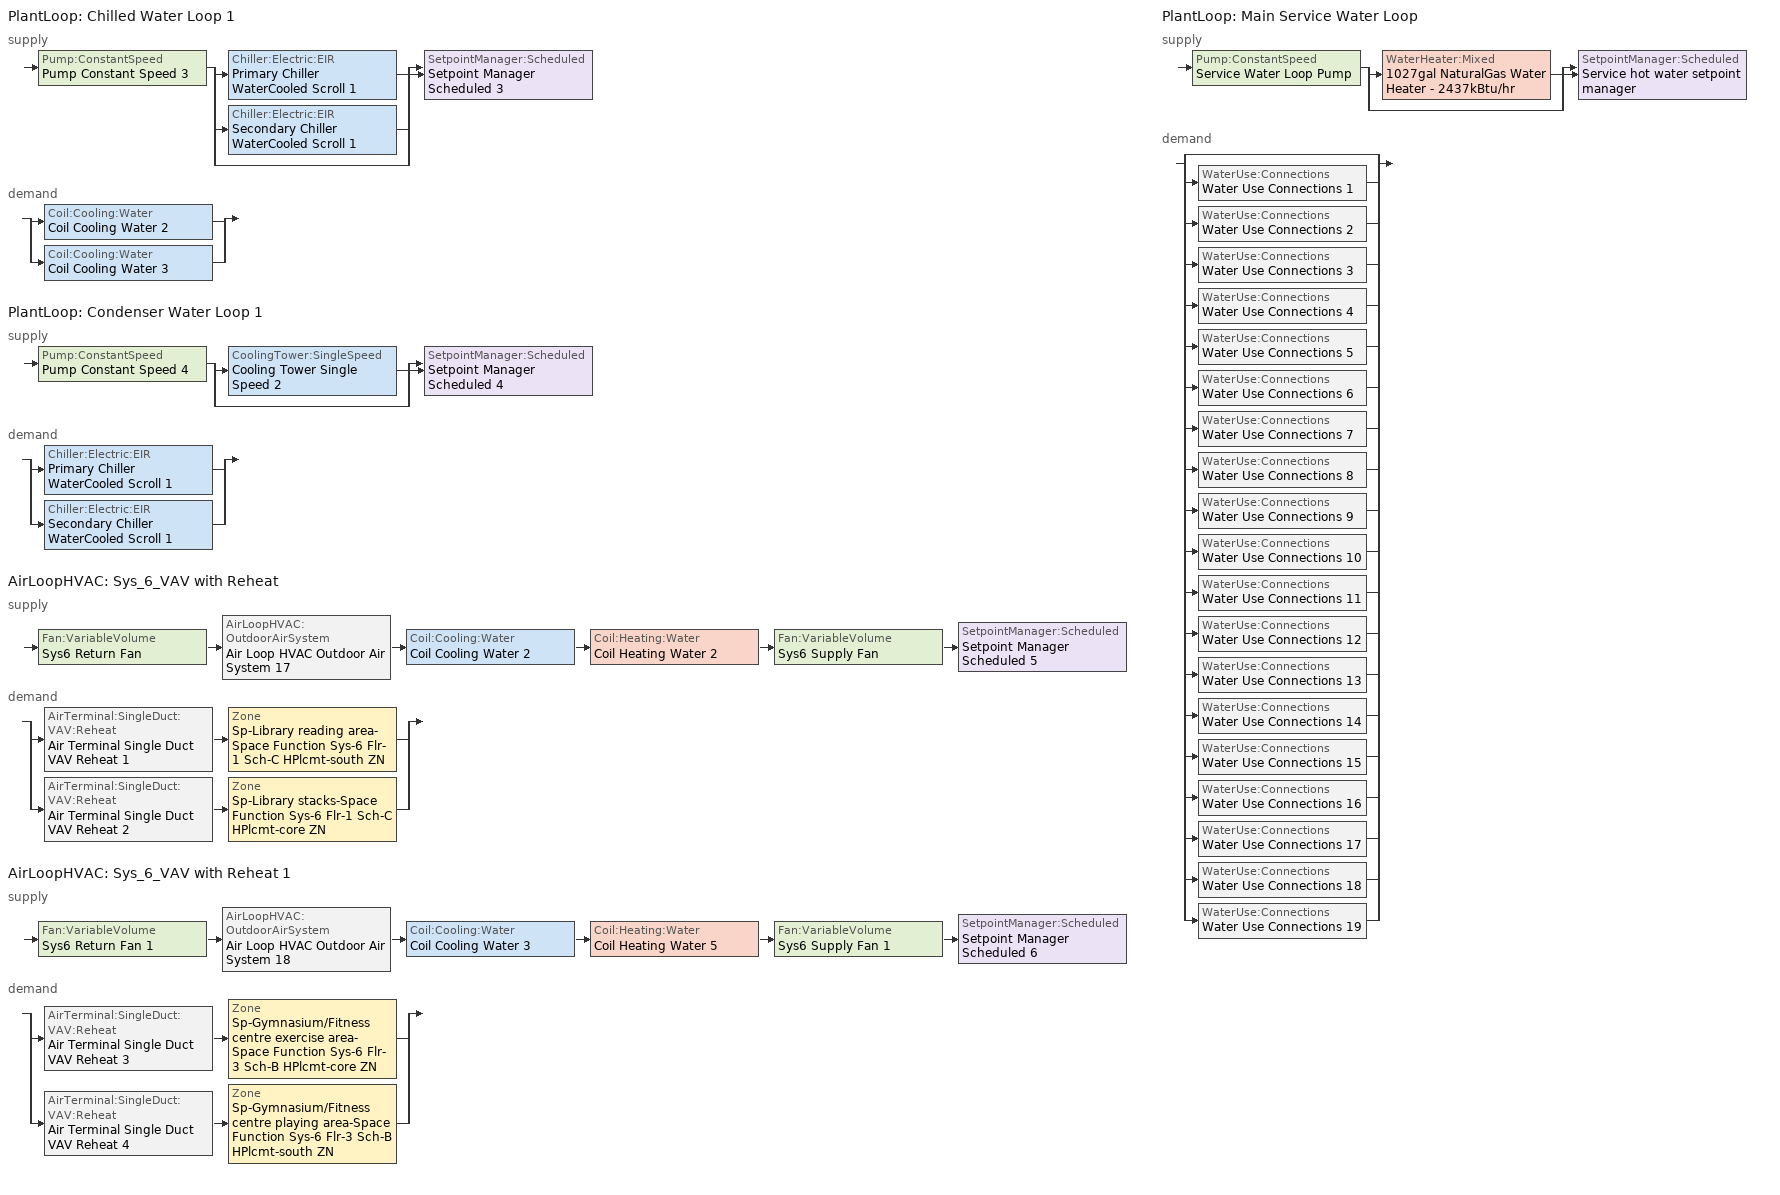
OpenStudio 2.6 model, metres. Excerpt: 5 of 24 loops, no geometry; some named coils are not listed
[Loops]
PlantLoop 'Chilled Water Loop 1'
 supply: Pump:ConstantSpeed 'Pump Constant Speed 3' > split
  | Chiller:Electric:EIR 'Primary Chiller WaterCooled Scroll 1'
  | Chiller:Electric:EIR 'Secondary Chiller WaterCooled Scroll 1'
  | bypass
  join > SetpointManager:Scheduled 'Setpoint Manager Scheduled 3'
 demand: split
  | Coil:Cooling:Water 'Coil Cooling Water 2'
  | Coil:Cooling:Water 'Coil Cooling Water 3'
PlantLoop 'Condenser Water Loop 1'
 supply: Pump:ConstantSpeed 'Pump Constant Speed 4' > split
  | CoolingTower:SingleSpeed 'Cooling Tower Single Speed 2'
  | bypass
  join > SetpointManager:Scheduled 'Setpoint Manager Scheduled 4'
 demand: split
  | Chiller:Electric:EIR 'Primary Chiller WaterCooled Scroll 1'
  | Chiller:Electric:EIR 'Secondary Chiller WaterCooled Scroll 1'
AirLoopHVAC 'Sys_6_VAV with Reheat'
 supply: Fan:VariableVolume 'Sys6 Return Fan' > AirLoopHVAC:OutdoorAirSystem 'Air Loop HVAC Outdoor Air System 17' > Coil:Cooling:Water 'Coil Cooling Water 2' > Coil:Heating:Water 'Coil Heating Water 2' > Fan:VariableVolume 'Sys6 Supply Fan' > SetpointManager:Scheduled 'Setpoint Manager Scheduled 5'
 demand: split
  | AirTerminal:SingleDuct:VAV:Reheat 'Air Terminal Single Duct VAV Reheat 1' > Zone 'Sp-Library reading area-Space Function Sys-6 Flr-1 Sch-C HPlcmt-south ZN'
  | AirTerminal:SingleDuct:VAV:Reheat 'Air Terminal Single Duct VAV Reheat 2' > Zone 'Sp-Library stacks-Space Function Sys-6 Flr-1 Sch-C HPlcmt-core ZN'
AirLoopHVAC 'Sys_6_VAV with Reheat 1'
 supply: Fan:VariableVolume 'Sys6 Return Fan 1' > AirLoopHVAC:OutdoorAirSystem 'Air Loop HVAC Outdoor Air System 18' > Coil:Cooling:Water 'Coil Cooling Water 3' > Coil:Heating:Water 'Coil Heating Water 5' > Fan:VariableVolume 'Sys6 Supply Fan 1' > SetpointManager:Scheduled 'Setpoint Manager Scheduled 6'
 demand: split
  | AirTerminal:SingleDuct:VAV:Reheat 'Air Terminal Single Duct VAV Reheat 3' > Zone 'Sp-Gymnasium/Fitness centre exercise area-Space Function Sys-6 Flr-3 Sch-B HPlcmt-core ZN'
  | AirTerminal:SingleDuct:VAV:Reheat 'Air Terminal Single Duct VAV Reheat 4' > Zone 'Sp-Gymnasium/Fitness centre playing area-Space Function Sys-6 Flr-3 Sch-B HPlcmt-south ZN'
PlantLoop 'Main Service Water Loop'
 supply: Pump:ConstantSpeed 'Service Water Loop Pump' > split
  | WaterHeater:Mixed '1027gal NaturalGas Water Heater - 2437kBtu/hr'
  | bypass
  join > SetpointManager:Scheduled 'Service hot water setpoint manager'
 demand: split
  | bypass
  | WaterUse:Connections 'Water Use Connections 1'
  | WaterUse:Connections 'Water Use Connections 2'
  | WaterUse:Connections 'Water Use Connections 3'
  | WaterUse:Connections 'Water Use Connections 4'
  | WaterUse:Connections 'Water Use Connections 5'
  | WaterUse:Connections 'Water Use Connections 6'
  | WaterUse:Connections 'Water Use Connections 7'
  | WaterUse:Connections 'Water Use Connections 8'
  | WaterUse:Connections 'Water Use Connections 9'
  | WaterUse:Connections 'Water Use Connections 10'
  | WaterUse:Connections 'Water Use Connections 11'
  | WaterUse:Connections 'Water Use Connections 12'
  | WaterUse:Connections 'Water Use Connections 13'
  | WaterUse:Connections 'Water Use Connections 14'
  | WaterUse:Connections 'Water Use Connections 15'
  | WaterUse:Connections 'Water Use Connections 16'
  | WaterUse:Connections 'Water Use Connections 17'
  | WaterUse:Connections 'Water Use Connections 18'
  | WaterUse:Connections 'Water Use Connections 19'
[Sizing:Zone] Zone Cooling Design Supply Air Temperature Input Method=SupplyAirTemperature; Zone Cooling Design Supply Air Temperature {C}=13; Zone Cooling Design Supply Air Temperature Difference {deltaC}=11.11; Zone Heating Design Supply Air Temperature Input Method=SupplyAirTemperature; Zone Heating Design Supply Air Temperature {C}=43; Zone Heating Design Supply Air Temperature Difference {deltaC}=11.11; Zone Cooling Design Supply Air Humidity Ratio {kg-H2O/kg-air}=0.0085; Zone Heating Design Supply Air Humidity Ratio {kg-H2O/kg-air}=0.008; Zone Heating Sizing Factor=1.3; Zone Cooling Sizing Factor=1.1; Cooling Design Air Flow Method=DesignDay; Heating Design Air Flow Method=DesignDay; Account for Dedicated Outdoor Air System=No; Dedicated Outdoor Air System Control Strategy=NeutralSupplyAir; Dedicated Outdoor Air Low Setpoint Temperature for Design {C}=autosize; Dedicated Outdoor Air High Setpoint Temperature for Design {C}=autosize
Sp-Library reading area-Space Function Sys-6 Flr-1 Sch-C HPlcmt-south ZN; Sp-Library stacks-Space Function Sys-6 Flr-1 Sch-C HPlcmt-core ZN; Sp-Gymnasium/Fitness centre playing area-Space Function Sys-6 Flr-3 Sch-B HPlcmt-south ZN; Sp-Gymnasium/Fitness centre exercise area-Space Function Sys-6 Flr-3 Sch-B HPlcmt-core ZN
[Zone equipment]
Sp-Library reading area-Space Function Sys-6 Flr-1 Sch-C HPlcmt-south ZN: Air Terminal Single Duct VAV Reheat 1, Zone HVAC Baseboard Convective Water 16
Sp-Library stacks-Space Function Sys-6 Flr-1 Sch-C HPlcmt-core ZN: Air Terminal Single Duct VAV Reheat 2, Zone HVAC Baseboard Convective Water 17
Sp-Gymnasium/Fitness centre playing area-Space Function Sys-6 Flr-3 Sch-B HPlcmt-south ZN: Air Terminal Single Duct VAV Reheat 4, Zone HVAC Baseboard Convective Water 19
Sp-Gymnasium/Fitness centre exercise area-Space Function Sys-6 Flr-3 Sch-B HPlcmt-core ZN: Air Terminal Single Duct VAV Reheat 3, Zone HVAC Baseboard Convective Water 18
[PlantLoop] Glycol Concentration=0; Plant Loop Volume {m3}=Autocalculate; Load Distribution Scheme=Optimal
Name | Maximum Loop Temperature {C} | Minimum Loop Temperature {C}
Chilled Water Loop 1; Condenser Water Loop 1
Main Service Water Loop | 60 | 10
[Sizing:Plant] Sizing Option=NonCoincident; Zone Timesteps in Averaging Window=1; Coincident Sizing Factor Mode=None
Name | Loop Type | Design Loop Exit Temperature {C} | Loop Design Temperature Difference {deltaC}
Chilled Water Loop 1 | Cooling | 7 | 6
Condenser Water Loop 1 | Condenser | 29 | 6
Main Service Water Loop | Heating | 60 | 5
[Pump:ConstantSpeed] Rated Flow Rate {m3/s}=autosize; Rated Power Consumption {W}=autosize; Motor Efficiency=0.9; Fraction of Motor Inefficiencies to Fluid Stream=0; Pump Control Type=Intermittent; Design Power Sizing Method=PowerPerFlowPerPressure; Design Electric Power per Unit Flow Rate {W/(m3/s)}=348701.1; Design Shaft Power per Unit Flow Rate per Unit Head {W-s/m3-Pa}=1.28205
Name | Rated Pump Head {Pa}
Pump Constant Speed 3; Pump Constant Speed 4 | 179352
Service Water Loop Pump | 1.27954e+06
[Chiller:Electric:EIR] Reference Capacity {W}=Autosize; Reference COP {W/W}=5.5; Condenser Type=WaterCooled; Design Heat Recovery Water Flow Rate {m3/s}=0; Sizing Factor=1; Basin Heater Capacity {W/K}=0; Basin Heater Setpoint Temperature {C}=10
Name | Cooling Capacity Function of Temperature Curve | Electric Input to Cooling Output Ratio Function of Temperature Curve | Electric Input to Cooling Output Ratio Function of Part Load Ratio Curve
Primary Chiller WaterCooled Scroll 1 | Curve Biquadratic 37 | Curve Biquadratic 38 | Curve Quadratic 50
Secondary Chiller WaterCooled Scroll 1 | Curve Biquadratic 39 | Curve Biquadratic 40 | Curve Quadratic 51
[SetpointManager:Scheduled] Control Variable=Temperature
Name | Schedule
Setpoint Manager Scheduled 3 | CHW Temp 1
Setpoint Manager Scheduled 4 | CW Temp 1
Setpoint Manager Scheduled 5 | Supply Air Temp
Setpoint Manager Scheduled 6 | Supply Air Temp 1
Service hot water setpoint manager | Service Water Loop Temp - 140F
[CoolingTower:SingleSpeed]
Cooling Tower Single Speed 2: Design Water Flow Rate {m3/s}=autosize; Design Air Flow Rate {m3/s}=autosize; Fan Power at Design Air Flow Rate {W}=autosize; U-Factor Times Area Value at Design Air Flow Rate {W/K}=autosize; Air Flow Rate in Free Convection Regime {m3/s}=autosize; U-Factor Times Area Value at Free Convection Air Flow Rate {W/K}=autosize; Performance Input Method=UFactorTimesAreaAndDesignWaterFlowRate; Free Convection Capacity {W}=0; Basin Heater Capacity {W/K}=0; Evaporation Loss Mode=LossFactor; Evaporation Loss Factor {percent/K}=0.2; Drift Loss Percent {percent}=0.008; Blowdown Calculation Mode=ConcentrationRatio; Blowdown Concentration Ratio=3; Capacity Control=FanCycling; Number of Cells=1; Cell Control=MinimalCell; Cell Minimum  Water Flow Rate Fraction=0.33; Cell Maximum Water Flow Rate Fraction=2.5; Sizing Factor=1; Free Convection Air Flow Rate Sizing Factor=0.1; Free Convection U-Factor Times Area Value Sizing Factor=0.1; Heat Rejection Capacity and Nominal Capacity Sizing Ratio=1.25; Free Convection Nominal Capacity Sizing Factor=0.1; Design Inlet Air Dry-Bulb Temperature {C}=35; Design Inlet Air Wet-Bulb Temperature {C}=24; Design Approach Temperature {deltaC}=5; Design Range Temperature {deltaC}=6
[AirLoopHVAC] Availability Schedule=Always On Discrete; Design Supply Air Flow Rate {m3/s}=AutoSize
Sys_6_VAV with Reheat; Sys_6_VAV with Reheat 1
[Sizing:System] Type of Load to Size On=Sensible; Design Outdoor Air Flow Rate {m3/s}=Autosize; Minimum System Air Flow Ratio=0.3; Preheat Design Temperature {C}=7; Preheat Design Humidity Ratio {kg-H2O/kg-Air}=0.008; Precool Design Temperature {C}=12.8; Precool Design Humidity Ratio {kg-H2O/kg-Air}=0.008; Central Cooling Design Supply Air Temperature {C}=13; Central Heating Design Supply Air Temperature {C}=13.1; Sizing Option=NonCoincident; 100% Outdoor Air in Cooling=No; 100% Outdoor Air in Heating=No; Central Cooling Design Supply Air Humidity Ratio {kg-H2O/kg-Air}=0.0085; Central Heating Design Supply Air Humidity Ratio {kg-H2O/kg-Air}=0.008; Cooling Design Air Flow Method=DesignDay; Cooling Design Air Flow Rate {m3/s}=0; Heating Design Air Flow Method=DesignDay; Heating Design Air Flow Rate {m3/s}=0; System Outdoor Air Method=ZoneSum; Zone Maximum Outdoor Air Fraction=1; Cooling Supply Air Flow Rate Per Floor Area {m3/s-m2}=0.00996765; Cooling Fraction of Autosized Cooling Supply Air Flow Rate=1; Cooling Supply Air Flow Rate Per Unit Cooling Capacity {m3/s-W}=3.94755e-05; Heating Supply Air Flow Rate Per Floor Area {m3/s-m2}=0.00996765; Heating Fraction of Autosized Heating Supply Air Flow Rate=1; Heating Fraction of Autosized Cooling Supply Air Flow Rate=1; Heating Supply Air Flow Rate Per Unit Heating Capacity {m3/s-W}=3.15882e-05; Cooling Design Capacity Method=CoolingDesignCapacity; Cooling Design Capacity {W}=autosize; Cooling Design Capacity Per Floor Area {W/m2}=234.7; Fraction of Autosized Cooling Design Capacity=1; Heating Design Capacity Method=HeatingDesignCapacity; Heating Design Capacity {W}=autosize; Heating Design Capacity Per Floor Area {W/m2}=157; Fraction of Autosized Heating Design Capacity=1; Central Cooling Capacity Control Method=OnOff
Sys_6_VAV with Reheat; Sys_6_VAV with Reheat 1
[Controller:OutdoorAir] Minimum Outdoor Air Flow Rate {m3/s}=autosize; Maximum Outdoor Air Flow Rate {m3/s}=Autosize; Economizer Control Type=NoEconomizer; Economizer Control Action Type=ModulateFlow; Economizer Maximum Limit Dry-Bulb Temperature {C}=28; Economizer Maximum Limit Enthalpy {J/kg}=64000; Economizer Minimum Limit Dry-Bulb Temperature {C}=-100; Lockout Type=NoLockout; Minimum Limit Type=FixedMinimum; High Humidity Control=No; Heat Recovery Bypass Control Type=BypassWhenWithinEconomizerLimits
Name | Controller Mechanical Ventilation
Controller Outdoor Air 17 | Controller Mechanical Ventilation 17
Controller Outdoor Air 18 | Controller Mechanical Ventilation 18
[Controller:MechanicalVentilation] Availability Schedule=Always On Discrete; System Outdoor Air Method=ZoneSum
Controller Mechanical Ventilation 17; Controller Mechanical Ventilation 18
[AirLoopHVAC:OutdoorAirSystem]
Name | Controller
Air Loop HVAC Outdoor Air System 17 | Controller Outdoor Air 17
Air Loop HVAC Outdoor Air System 18 | Controller Outdoor Air 18
[Coil:Cooling:Water] Availability Schedule=Always On Discrete
Coil Cooling Water 2; Coil Cooling Water 3
[Controller:WaterCoil] Action=Reverse; Minimum Actuated Flow {m3/s}=0
Name | Water Coil
Controller Water Coil 4 | Coil Cooling Water 2
Controller Water Coil 8 | Coil Cooling Water 3
[Fan:VariableVolume] Availability Schedule=Always On Discrete; Fan Efficiency=0.6045; Pressure Rise {Pa}=1017.592; Maximum Flow Rate {m3/s}=Autosize; Fan Power Minimum Flow Rate Input Method=FixedFlowRate; Fan Power Minimum Flow Fraction=0; Fan Power Minimum Air Flow Rate {m3/s}=0; Motor Efficiency=0.93; Motor In Airstream Fraction=1; Fan Power Coefficient 1=0.0407599; Fan Power Coefficient 2=0.088045; Fan Power Coefficient 3=-0.0729261; Fan Power Coefficient 4=0.94374; Fan Power Coefficient 5=0
Sys6 Supply Fan; Sys6 Return Fan; Sys6 Supply Fan 1; Sys6 Return Fan 1
[AirTerminal:SingleDuct:VAV:Reheat] Availability Schedule=Always On Discrete; Maximum Air Flow Rate {m3/s}=AutoSize; Zone Minimum Air Flow Input Method=Constant; Constant Minimum Air Flow Fraction=0.3; Maximum Hot Water or Steam Flow Rate {m3/s}=AutoSize; Minimum Hot Water or Steam Flow Rate {m3/s}=0; Convergence Tolerance=0.001; Damper Heating Action=Normal; Maximum Flow per Zone Floor Area During Reheat {m3/s-m2}=AutoSize; Maximum Flow Fraction During Reheat=AutoSize; Maximum Reheat Air Temperature {C}=43; Control For Outdoor Air=No
Name | Fixed Minimum Air Flow Rate {m3/s} | Reheat Coil
Air Terminal Single Duct VAV Reheat 1 | 3.75 | Coil Heating Water 3
Air Terminal Single Duct VAV Reheat 2 | 5 | Coil Heating Water 4
Air Terminal Single Duct VAV Reheat 3 | 5 | Coil Heating Water 6
Air Terminal Single Duct VAV Reheat 4 | 3.75 | Coil Heating Water 7
[WaterHeater:Mixed]
1027gal NaturalGas Water Heater - 2437kBtu/hr: Tank Volume {m3}=3.88713; Setpoint Temperature Schedule=Service Water Loop Temp - 140F; Deadband Temperature Difference {deltaC}=2; Maximum Temperature Limit {C}=82.2222; Heater Control Type=Cycle; Heater Maximum Capacity {W}=714336; Heater Fuel Type=NaturalGas; Heater Thermal Efficiency=0.8; Off Cycle Parasitic Fuel Consumption Rate {W}=20; Off Cycle Parasitic Fuel Type=NaturalGas; Off Cycle Parasitic Heat Fraction to Tank=0.8; On Cycle Parasitic Fuel Type=NaturalGas; Ambient Temperature Indicator=Schedule; Ambient Temperature Schedule=Water Heater Ambient Temp Schedule - 70F; Off Cycle Loss Coefficient to Ambient Temperature {W/K}=6; On Cycle Loss Coefficient to Ambient Temperature {W/K}=6; Use Side Effectiveness=1; Source Side Effectiveness=1; Use Side Design Flow Rate {m3/s}=autosize; Source Side Design Flow Rate {m3/s}=autosize; Indirect Water Heating Recovery Time {hr}=1.5; Source Side Flow Control Mode=IndirectHeatPrimarySetpoint
[WaterUse:Connections]
Name | Water Use Equipment Name 1
Water Use Connections 1 | Fire station sleeping quarters-space function Service Water Use 3.16gal/min
Water Use Connections 2 | Gymnasium/fitness centre exercise area-space function Service Water Use 3.79gal/min
Water Use Connections 3 | Gymnasium/fitness centre playing area-space function Service Water Use 2.84gal/min
Water Use Connections 4 | Health care facility exam/treatment room-space function Service Water Use 0.71gal/min
Water Use Connections 5 | Health care facility imaging room-space function Service Water Use 0.95gal/min
Water Use Connections 6 | Health care facility nursery-space function Service Water Use 0.71gal/min
Water Use Connections 7 | Health care facility nurses station-space function Service Water Use 0.36gal/min
Water Use Connections 8 | Health care facility operating room-space function Service Water Use 2.37gal/min
Water Use Connections 9 | Health care facility patient room-space function Service Water Use 0.71gal/min
Water Use Connections 10 | Health care facility physical therapy room-space function Service Water Use 0.36gal/min
Water Use Connections 11 | Health care facility recovery room-space function Service Water Use 1.42gal/min
Water Use Connections 12 | Library reading area-space function Service Water Use 0.71gal/min
Water Use Connections 13 | Library stacks-space function Service Water Use 0.95gal/min
Water Use Connections 14 | Manufacturing facility detailed manufacturing area-space function Service Water Use 0.47gal/min
Water Use Connections 15 | Manufacturing facility equipment room-space function Service Water Use 0.47gal/min
Water Use Connections 16 | Manufacturing facility extra high bay area (> 15 m floor-to-ceiling height)-space function Service Water Use 0.47gal/min
Water Use Connections 17 | Manufacturing facility high bay area (7.5 to 15 m floor-to-ceiling height)-space function Service Water Use 0.47gal/min
Water Use Connections 18 | Manufacturing facility low bay area (< 7.5 m floor-to-ceiling height)-space function Service Water Use 0.47gal/min
Water Use Connections 19 | Museum general exhibition area-space function Service Water Use 2.53gal/min
[WaterUse:Equipment:Definition]
Name | Peak Flow Rate {m3/s} | Target Temperature Schedule | Sensible Fraction Schedule | Latent Fraction Schedule
Fire station sleeping quarters-space function Service Water Use Def 3.16gal/min | 0.000199171 | Schedule Ruleset 5 | Schedule Ruleset 3 | Schedule Ruleset 4
Gymnasium/fitness centre exercise area-space function Service Water Use Def 3.79gal/min | 0.000239005 | Schedule Ruleset 8 | Schedule Ruleset 6 | Schedule Ruleset 7
Gymnasium/fitness centre playing area-space function Service Water Use Def 2.84gal/min | 0.000179254 | Schedule Ruleset 11 | Schedule Ruleset 9 | Schedule Ruleset 10
Health care facility exam/treatment room-space function Service Water Use Def 0.71gal/min | 4.48135e-05 | Schedule Ruleset 14 | Schedule Ruleset 12 | Schedule Ruleset 13
Health care facility imaging room-space function Service Water Use Def 0.95gal/min | 5.97514e-05 | Schedule Ruleset 17 | Schedule Ruleset 15 | Schedule Ruleset 16
Health care facility nursery-space function Service Water Use Def 0.71gal/min | 4.48135e-05 | Schedule Ruleset 20 | Schedule Ruleset 18 | Schedule Ruleset 19
Health care facility nurses station-space function Service Water Use Def 0.36gal/min | 2.24068e-05 | Schedule Ruleset 23 | Schedule Ruleset 21 | Schedule Ruleset 22
Health care facility operating room-space function Service Water Use Def 2.37gal/min | 0.000149378 | Schedule Ruleset 26 | Schedule Ruleset 24 | Schedule Ruleset 25
Health care facility patient room-space function Service Water Use Def 0.71gal/min | 4.48135e-05 | Schedule Ruleset 29 | Schedule Ruleset 27 | Schedule Ruleset 28
Health care facility physical therapy room-space function Service Water Use Def 0.36gal/min | 2.24068e-05 | Schedule Ruleset 32 | Schedule Ruleset 30 | Schedule Ruleset 31
Health care facility recovery room-space function Service Water Use Def 1.42gal/min | 8.96271e-05 | Schedule Ruleset 35 | Schedule Ruleset 33 | Schedule Ruleset 34
Library reading area-space function Service Water Use Def 0.71gal/min | 4.48135e-05 | Schedule Ruleset 38 | Schedule Ruleset 36 | Schedule Ruleset 37
Library stacks-space function Service Water Use Def 0.95gal/min | 5.97514e-05 | Schedule Ruleset 41 | Schedule Ruleset 39 | Schedule Ruleset 40
Manufacturing facility detailed manufacturing area-space function Service Water Use Def 0.47gal/min | 2.98757e-05 | Schedule Ruleset 44 | Schedule Ruleset 42 | Schedule Ruleset 43
Manufacturing facility equipment room-space function Service Water Use Def 0.47gal/min | 2.98757e-05 | Schedule Ruleset 47 | Schedule Ruleset 45 | Schedule Ruleset 46
Manufacturing facility extra high bay area (> 15 m floor-to-ceiling height)-space function Service Water Use Def 0.47gal/min | 2.98757e-05 | Schedule Ruleset 50 | Schedule Ruleset 48 | Schedule Ruleset 49
Manufacturing facility high bay area (7.5 to 15 m floor-to-ceiling height)-space function Service Water Use Def 0.47gal/min | 2.98757e-05 | Schedule Ruleset 53 | Schedule Ruleset 51 | Schedule Ruleset 52
Manufacturing facility low bay area (< 7.5 m floor-to-ceiling height)-space function Service Water Use Def 0.47gal/min | 2.98757e-05 | Schedule Ruleset 56 | Schedule Ruleset 54 | Schedule Ruleset 55
Museum general exhibition area-space function Service Water Use Def 2.53gal/min | 0.000159337 | Schedule Ruleset 59 | Schedule Ruleset 57 | Schedule Ruleset 58
[WaterUse:Equipment]
Name | Water Use Equipment Definition | Space | Flow Rate Fraction Schedule
Fire station sleeping quarters-space function Service Water Use 3.16gal/min | Fire station sleeping quarters-space function Service Water Use Def 3.16gal/min | Fire station sleeping quarters-Space Function | NECB-G-Service Water Heating
Gymnasium/fitness centre exercise area-space function Service Water Use 3.79gal/min | Gymnasium/fitness centre exercise area-space function Service Water Use Def 3.79gal/min | Gymnasium/Fitness centre exercise area-Space Function | NECB-B-Service Water Heating
Gymnasium/fitness centre playing area-space function Service Water Use 2.84gal/min | Gymnasium/fitness centre playing area-space function Service Water Use Def 2.84gal/min | Gymnasium/Fitness centre playing area-Space Function | NECB-B-Service Water Heating
Health care facility exam/treatment room-space function Service Water Use 0.71gal/min | Health care facility exam/treatment room-space function Service Water Use Def 0.71gal/min | Health care facility exam/treatment room-Space Function | NECB-C-Service Water Heating
Health care facility imaging room-space function Service Water Use 0.95gal/min | Health care facility imaging room-space function Service Water Use Def 0.95gal/min | Health care facility imaging room-Space Function | NECB-H-Service Water Heating
Health care facility nursery-space function Service Water Use 0.71gal/min | Health care facility nursery-space function Service Water Use Def 0.71gal/min | Health care facility nursery-Space Function | NECB-H-Service Water Heating
Health care facility nurses station-space function Service Water Use 0.36gal/min | Health care facility nurses station-space function Service Water Use Def 0.36gal/min | Health care facility nurses station-Space Function | NECB-H-Service Water Heating
Health care facility operating room-space function Service Water Use 2.37gal/min | Health care facility operating room-space function Service Water Use Def 2.37gal/min | Health care facility operating room-Space Function | NECB-H-Service Water Heating
Health care facility patient room-space function Service Water Use 0.71gal/min | Health care facility patient room-space function Service Water Use Def 0.71gal/min | Health care facility patient room-Space Function | NECB-H-Service Water Heating
Health care facility physical therapy room-space function Service Water Use 0.36gal/min | Health care facility physical therapy room-space function Service Water Use Def 0.36gal/min | Health care facility physical therapy room-Space Function | NECB-C-Service Water Heating
Health care facility recovery room-space function Service Water Use 1.42gal/min | Health care facility recovery room-space function Service Water Use Def 1.42gal/min | Health care facility recovery room-Space Function | NECB-H-Service Water Heating
Library reading area-space function Service Water Use 0.71gal/min | Library reading area-space function Service Water Use Def 0.71gal/min | Library reading area-Space Function | NECB-C-Service Water Heating
Library stacks-space function Service Water Use 0.95gal/min | Library stacks-space function Service Water Use Def 0.95gal/min | Library stacks-Space Function | NECB-C-Service Water Heating
Manufacturing facility detailed manufacturing area-space function Service Water Use 0.47gal/min | Manufacturing facility detailed manufacturing area-space function Service Water Use Def 0.47gal/min | Manufacturing facility detailed manufacturing area-Space Function | NECB-A-Service Water Heating
Manufacturing facility equipment room-space function Service Water Use 0.47gal/min | Manufacturing facility equipment room-space function Service Water Use Def 0.47gal/min | Manufacturing facility equipment room-Space Function | NECB-A-Service Water Heating
Manufacturing facility extra high bay area (> 15 m floor-to-ceiling height)-space function Service Water Use 0.47gal/min | Manufacturing facility extra high bay area (> 15 m floor-to-ceiling height)-space function Service Water Use Def 0.47gal/min | Manufacturing facility extra high bay area (> 15 m floor-to-ceiling height)-Space Function | NECB-A-Service Water Heating
Manufacturing facility high bay area (7.5 to 15 m floor-to-ceiling height)-space function Service Water Use 0.47gal/min | Manufacturing facility high bay area (7.5 to 15 m floor-to-ceiling height)-space function Service Water Use Def 0.47gal/min | Manufacturing facility high bay area (7.5 to 15 m floor-to-ceiling height)-Space Function | NECB-A-Service Water Heating
Manufacturing facility low bay area (< 7.5 m floor-to-ceiling height)-space function Service Water Use 0.47gal/min | Manufacturing facility low bay area (< 7.5 m floor-to-ceiling height)-space function Service Water Use Def 0.47gal/min | Manufacturing facility low bay area (< 7.5 m floor-to-ceiling height)-Space Function | NECB-A-Service Water Heating
Museum general exhibition area-space function Service Water Use 2.53gal/min | Museum general exhibition area-space function Service Water Use Def 2.53gal/min | Museum general exhibition area-Space Function | NECB-C-Service Water Heating
[Schedule:Ruleset]
Name | Default Day Schedule
CHW Temp 1 | Schedule Day 7
CW Temp 1 | Schedule Day 8
Supply Air Temp | Supply Air Temp Default
Supply Air Temp 1 | Supply Air Temp Default 1
Service Water Loop Temp - 140F | Service Water Loop Temp - 140F Default
Water Heater Ambient Temp Schedule - 70F | Water Heater Ambient Temp Schedule - 70F Default
Schedule Ruleset 3 | Schedule Day 11
Schedule Ruleset 4 | Schedule Day 12
Schedule Ruleset 5 | Schedule Day 13
NECB-G-Service Water Heating | NECB-G-Service Water Heating Default
Schedule Ruleset 6 | Schedule Day 14
Schedule Ruleset 7 | Schedule Day 15
Schedule Ruleset 8 | Schedule Day 16
NECB-B-Service Water Heating | NECB-B-Service Water Heating Default
Schedule Ruleset 9 | Schedule Day 17
Schedule Ruleset 10 | Schedule Day 18
Schedule Ruleset 11 | Schedule Day 19
Schedule Ruleset 12 | Schedule Day 20
Schedule Ruleset 13 | Schedule Day 21
Schedule Ruleset 14 | Schedule Day 22
NECB-C-Service Water Heating | NECB-C-Service Water Heating Default
Schedule Ruleset 15 | Schedule Day 23
Schedule Ruleset 16 | Schedule Day 24
Schedule Ruleset 17 | Schedule Day 25
NECB-H-Service Water Heating | NECB-H-Service Water Heating Default
Schedule Ruleset 18 | Schedule Day 26
Schedule Ruleset 19 | Schedule Day 27
Schedule Ruleset 20 | Schedule Day 28
Schedule Ruleset 21 | Schedule Day 29
Schedule Ruleset 22 | Schedule Day 30
Schedule Ruleset 23 | Schedule Day 31
Schedule Ruleset 24 | Schedule Day 32
Schedule Ruleset 25 | Schedule Day 33
Schedule Ruleset 26 | Schedule Day 34
Schedule Ruleset 27 | Schedule Day 35
Schedule Ruleset 28 | Schedule Day 36
Schedule Ruleset 29 | Schedule Day 37
Schedule Ruleset 30 | Schedule Day 38
Schedule Ruleset 31 | Schedule Day 39
Schedule Ruleset 32 | Schedule Day 40
Schedule Ruleset 33 | Schedule Day 41
Schedule Ruleset 34 | Schedule Day 42
Schedule Ruleset 35 | Schedule Day 43
Schedule Ruleset 36 | Schedule Day 44
Schedule Ruleset 37 | Schedule Day 45
Schedule Ruleset 38 | Schedule Day 46
Schedule Ruleset 39 | Schedule Day 47
Schedule Ruleset 40 | Schedule Day 48
Schedule Ruleset 41 | Schedule Day 49
Schedule Ruleset 42 | Schedule Day 50
Schedule Ruleset 43 | Schedule Day 51
Schedule Ruleset 44 | Schedule Day 52
NECB-A-Service Water Heating | NECB-A-Service Water Heating Default
Schedule Ruleset 45 | Schedule Day 53
Schedule Ruleset 46 | Schedule Day 54
Schedule Ruleset 47 | Schedule Day 55
Schedule Ruleset 48 | Schedule Day 56
Schedule Ruleset 49 | Schedule Day 57
Schedule Ruleset 50 | Schedule Day 58
Schedule Ruleset 51 | Schedule Day 59
Schedule Ruleset 52 | Schedule Day 60
Schedule Ruleset 53 | Schedule Day 61
Schedule Ruleset 54 | Schedule Day 62
Schedule Ruleset 55 | Schedule Day 63
Schedule Ruleset 56 | Schedule Day 64
Schedule Ruleset 57 | Schedule Day 65
Schedule Ruleset 58 | Schedule Day 66
Schedule Ruleset 59 | Schedule Day 67
[Schedule:Day]
Schedule Day 7; wkdCHW Temp 3; satCHW Temp 3; sunCHW Temp 3: 1, 0, 7, 2, 0, 7, 3, 0, 7, 4, 0, 7, 5, 0, 7, 6, 0, 7, 7, 0, 7, 8, 0, 7, 9, 0, 7, 10, 0, 7, 11, 0, 7, 12, 0, 7, 13, 0, 7, 14, 0, 7, 15, 0, 7, 16, 0, 7, 17, 0, 7, 18, 0, 7, 19, 0, 7, 20, 0, 7, 21, 0, 7, 22, 0, 7, 23, 0, 7, 24, 0, 7
Schedule Day 8; wkdCW Temp 3; satCW Temp 3; sunCW Temp 3: 1, 0, 29, 2, 0, 29, 3, 0, 29, 4, 0, 29, 5, 0, 29, 6, 0, 29, 7, 0, 29, 8, 0, 29, 9, 0, 29, 10, 0, 29, 11, 0, 29, 12, 0, 29, 13, 0, 29, 14, 0, 29, 15, 0, 29, 16, 0, 29, 17, 0, 29, 18, 0, 29, 19, 0, 29, 20, 0, 29, 21, 0, 29, 22, 0, 29, 23, 0, 29, 24, 0, 29
Supply Air Temp Default; Supply Air Temp Default 1: 24, 0, 13
Service Water Loop Temp - 140F Default; Schedule Day 13; Schedule Day 16; Schedule Day 19; Schedule Day 22; Schedule Day 25; Schedule Day 28; Schedule Day 31; Schedule Day 34; Schedule Day 37; Schedule Day 40; Schedule Day 43; Schedule Day 46; Schedule Day 49; Schedule Day 52; Schedule Day 55; Schedule Day 58; Schedule Day 61; Schedule Day 64; Schedule Day 67: 24, 0, 60
Water Heater Ambient Temp Schedule - 70F Default: 24, 0, 21.1111
Schedule Day 11; Schedule Day 14; Schedule Day 17; Schedule Day 20; Schedule Day 23; Schedule Day 26; Schedule Day 29; Schedule Day 32; Schedule Day 35; Schedule Day 38; Schedule Day 41; Schedule Day 44; Schedule Day 47; Schedule Day 50; Schedule Day 53; Schedule Day 56; Schedule Day 59; Schedule Day 62; Schedule Day 65: 24, 0, 0.2
Schedule Day 12; Schedule Day 15; Schedule Day 18; Schedule Day 21; Schedule Day 24; Schedule Day 27; Schedule Day 30; Schedule Day 33; Schedule Day 36; Schedule Day 39; Schedule Day 42; Schedule Day 45; Schedule Day 48; Schedule Day 51; NECB-A-Service Water Heating Sat Day; NECB-A-Service Water Heating Sun|Hol Day; Schedule Day 54; Schedule Day 57; Schedule Day 60; Schedule Day 63; Schedule Day 66: 24, 0, 0.05
NECB-G-Service Water Heating Default; NECB-G-Service Water Heating Default|Wkdy Day: 1, 0, 0.1, 6, 0, 0.05, 7, 0, 0.2, 8, 0, 0.8, 9, 0, 0.7, 10, 0, 0.5, 11, 0, 0.4, 14, 0, 0.2, 15, 0, 0.3, 17, 0, 0.5, 19, 0, 0.7, 21, 0, 0.4, 23, 0, 0.2, 24, 0, 0.1
NECB-G-Service Water Heating Sat Day: 1, 0, 0.1, 7, 0, 0.05, 8, 0, 0.2, 11, 0, 0.5, 15, 0, 0.3, 16, 0, 0.7, 17, 0, 0.9, 19, 0, 0.7, 20, 0, 0.6, 21, 0, 0.5, 22, 0, 0.4, 23, 0, 0.3, 24, 0, 0.2
NECB-G-Service Water Heating Sun|Hol Day: 1, 0, 0.1, 8, 0, 0.05, 9, 0, 0.2, 11, 0, 0.3, 13, 0, 0.2, 14, 0, 0.3, 15, 0, 0.4, 16, 0, 0.5, 17, 0, 0.6, 18, 0, 0.7, 19, 0, 0.4, 20, 0, 0.3, 24, 0, 0.2
NECB-B-Service Water Heating Default; NECB-B-Service Water Heating Default|Wkdy Day: 1, 0, 0.6, 2, 0, 0.5, 9, 0, 0.05, 11, 0, 0.7, 12, 0, 0.4, 13, 0, 0.5, 15, 0, 0.6, 16, 0, 0.4, 18, 0, 0.3, 19, 0, 0.4, 20, 0, 0.5, 22, 0, 0.8, 24, 0, 0.9
NECB-B-Service Water Heating Sat Day: 1, 0, 0.7, 2, 0, 0.6, 9, 0, 0.05, 11, 0, 0.7, 12, 0, 0.4, 13, 0, 0.5, 15, 0, 0.6, 16, 0, 0.4, 18, 0, 0.3, 19, 0, 0.4, 20, 0, 0.5, 22, 0, 0.8, 24, 0, 0.9
NECB-B-Service Water Heating Sun|Hol Day: 1, 0, 0.5, 2, 0, 0.6, 9, 0, 0.05, 11, 0, 0.7, 12, 0, 0.4, 13, 0, 0.5, 15, 0, 0.6, 16, 0, 0.4, 18, 0, 0.3, 19, 0, 0.4, 20, 0, 0.5, 22, 0, 0.8, 24, 0, 0.5
NECB-C-Service Water Heating Default; NECB-C-Service Water Heating Default|Wkdy Day: 8, 0, 0.05, 9, 0, 0.1, 10, 0, 0.2, 11, 0, 0.3, 12, 0, 0.4, 16, 0, 0.8, 17, 0, 0.6, 18, 0, 0.4, 19, 0, 0.3, 21, 0, 0.2, 24, 0, 0.05
NECB-C-Service Water Heating Sat Day: 8, 0, 0.05, 9, 0, 0.1, 10, 0, 0.2, 11, 0, 0.3, 12, 0, 0.5, 16, 0, 0.9, 17, 0, 0.7, 18, 0, 0.5, 19, 0, 0.3, 21, 0, 0.2, 24, 0, 0.05
NECB-C-Service Water Heating Sun|Hol Day: 8, 0, 0.05, 9, 0, 0.1, 10, 0, 0.2, 11, 0, 0.3, 12, 0, 0.5, 17, 0, 0.9, 18, 0, 0.5, 19, 0, 0.3, 24, 0, 0.05
NECB-H-Service Water Heating Default; NECB-H-Service Water Heating Default|Wkdy Day; NECB-H-Service Water Heating Sat Day; NECB-H-Service Water Heating Sun|Hol Day: 24, 0, 0.9
NECB-A-Service Water Heating Default; NECB-A-Service Water Heating Default|Wkdy Day: 7, 0, 0.05, 8, 0, 0.1, 10, 0, 0.5, 16, 0, 0.9, 17, 0, 0.7, 18, 0, 0.5, 19, 0, 0.3, 22, 0, 0.2, 24, 0, 0.05
[Schedule:Rule] Date Specification Type=DateRange; Start Month=1; Start Day=1; End Month=12; End Day=31
Name | Schedule Ruleset | Rule Order | Day Schedule | Apply Sunday | Apply Monday | Apply Tuesday | Apply Wednesday | Apply Thursday | Apply Friday | Apply Saturday
wkdCHW Temp rule 1 | CHW Temp 1 | 2 | wkdCHW Temp 3 | No | Yes | Yes | Yes | Yes | Yes | No
satCHW Temprule 1 | CHW Temp 1 | 1 | satCHW Temp 3 | No | No | No | No | No | No | Yes
sunCHW Temprule 1 | CHW Temp 1 | 0 | sunCHW Temp 3 | Yes | No | No | No | No | No | No
wkdCW Temp rule 1 | CW Temp 1 | 2 | wkdCW Temp 3 | No | Yes | Yes | Yes | Yes | Yes | No
satCW Temprule 1 | CW Temp 1 | 1 | satCW Temp 3 | No | No | No | No | No | No | Yes
sunCW Temprule 1 | CW Temp 1 | 0 | sunCW Temp 3 | Yes | No | No | No | No | No | No
Schedule Rule 95 | NECB-G-Service Water Heating | 2 | NECB-G-Service Water Heating Default|Wkdy Day |  | Yes | Yes | Yes | Yes | Yes
Schedule Rule 96 | NECB-G-Service Water Heating | 1 | NECB-G-Service Water Heating Sat Day |  |  |  |  |  |  | Yes
Schedule Rule 97 | NECB-G-Service Water Heating | 0 | NECB-G-Service Water Heating Sun|Hol Day | Yes
Schedule Rule 98 | NECB-B-Service Water Heating | 2 | NECB-B-Service Water Heating Default|Wkdy Day |  | Yes | Yes | Yes | Yes | Yes
Schedule Rule 99 | NECB-B-Service Water Heating | 1 | NECB-B-Service Water Heating Sat Day |  |  |  |  |  |  | Yes
Schedule Rule 100 | NECB-B-Service Water Heating | 0 | NECB-B-Service Water Heating Sun|Hol Day | Yes
Schedule Rule 101 | NECB-C-Service Water Heating | 2 | NECB-C-Service Water Heating Default|Wkdy Day |  | Yes | Yes | Yes | Yes | Yes
Schedule Rule 102 | NECB-C-Service Water Heating | 1 | NECB-C-Service Water Heating Sat Day |  |  |  |  |  |  | Yes
Schedule Rule 103 | NECB-C-Service Water Heating | 0 | NECB-C-Service Water Heating Sun|Hol Day | Yes
Schedule Rule 104 | NECB-H-Service Water Heating | 2 | NECB-H-Service Water Heating Default|Wkdy Day |  | Yes | Yes | Yes | Yes | Yes
Schedule Rule 105 | NECB-H-Service Water Heating | 1 | NECB-H-Service Water Heating Sat Day |  |  |  |  |  |  | Yes
Schedule Rule 106 | NECB-H-Service Water Heating | 0 | NECB-H-Service Water Heating Sun|Hol Day | Yes
Schedule Rule 107 | NECB-A-Service Water Heating | 2 | NECB-A-Service Water Heating Default|Wkdy Day |  | Yes | Yes | Yes | Yes | Yes
Schedule Rule 108 | NECB-A-Service Water Heating | 1 | NECB-A-Service Water Heating Sat Day |  |  |  |  |  |  | Yes
Schedule Rule 109 | NECB-A-Service Water Heating | 0 | NECB-A-Service Water Heating Sun|Hol Day | Yes
[Schedule:Constant]
Always On Discrete: Value=1
[Curve:Biquadratic] Minimum Value of x=5; Maximum Value of x=10; Minimum Value of y=24; Maximum Value of y=35
Name | Coefficient1 Constant | Coefficient2 x | Coefficient3 x**2 | Coefficient4 y | Coefficient5 y**2 | Coefficient6 x*y
Curve Biquadratic 37; Curve Biquadratic 39 | 1.02152 | 0.0370359 | 0.000233248 | -0.00389405 | -6.52536e-05 | -0.000268045
Curve Biquadratic 38; Curve Biquadratic 40 | 0.701769 | -0.00452016 | 0.00053311 | -0.00549821 | 0.000544579 | -0.000729032
[Curve:Quadratic] Coefficient1 Constant=0.0636912; Coefficient2 x=0.584888; Coefficient3 x**2=0.352803; Minimum Value of x=0; Maximum Value of x=1
Curve Quadratic 50; Curve Quadratic 51
